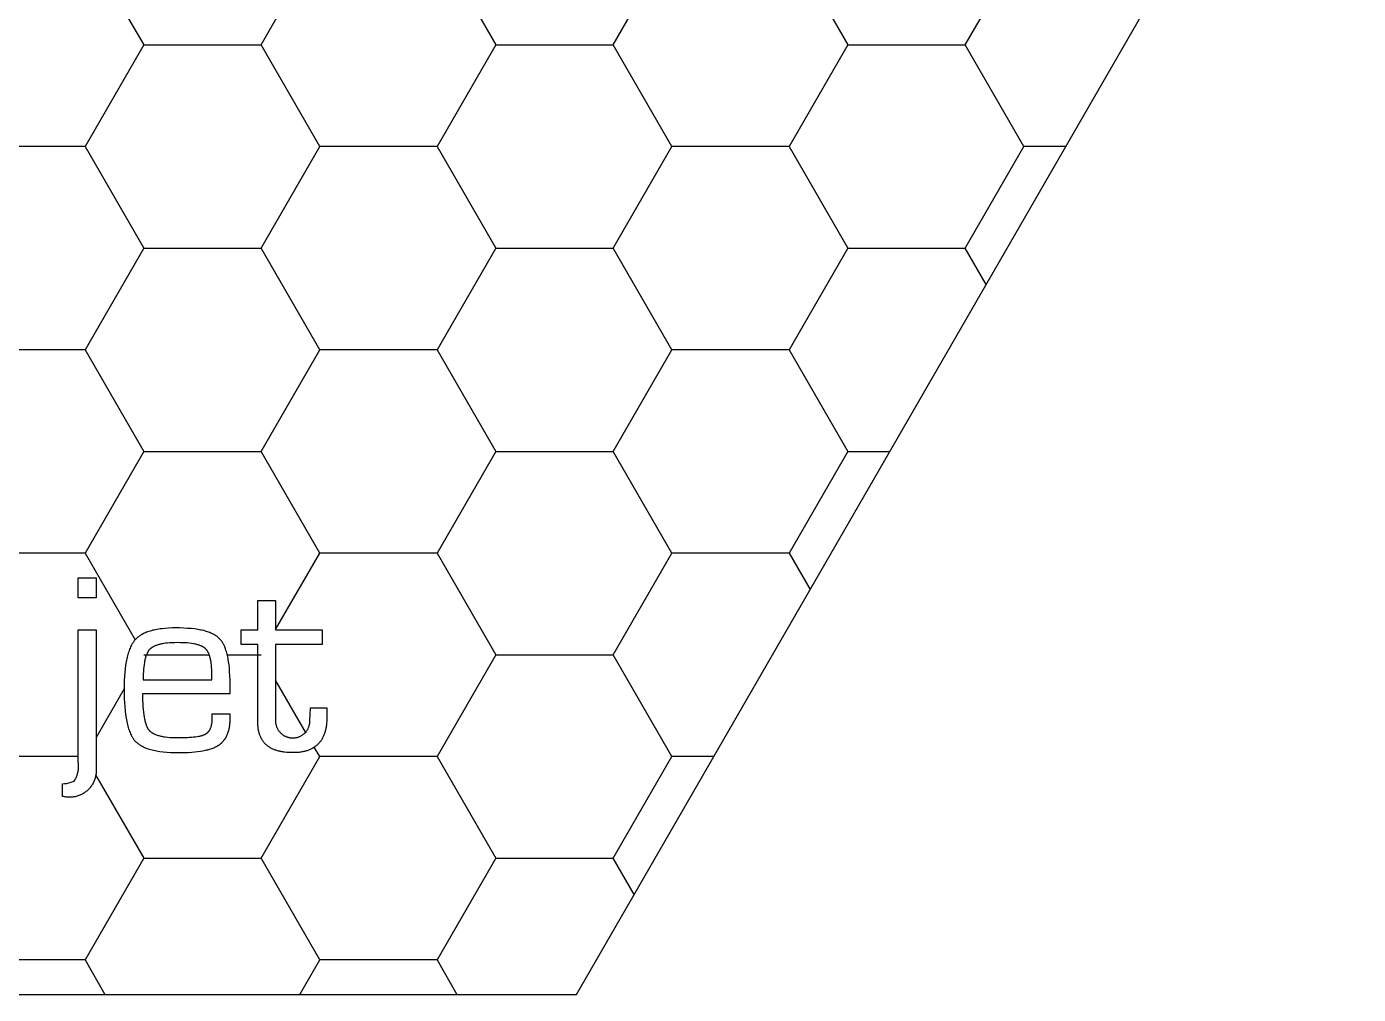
# Model space of a CAD drawing. Header units: millimetres. Extents: x 0 to 80, y 0 to 69.3.
# Drawn here: x 45.93 to 80, y 0 to 24.75 of the extents above; entities that cross this region are included whole.
import ezdxf

# ---------------------------------------------------------------- set-up
doc = ezdxf.new("R2010")
doc.units = ezdxf.units.MM
doc.header["$MEASUREMENT"] = 0
for name, color, linetype in [('CUT_PERIMETER', 1, 'CONTINUOUS'), ('HEX_BACKGROUND', 3, 'CONTINUOUS'), ('TEXT', 5, 'CONTINUOUS')]:
    doc.layers.add(name, color=color, linetype=linetype)

msp = doc.modelspace()

# ---------------------------------------------------------------- linework, layer by layer
at = {"layer": 'CUT_PERIMETER'}
for p, q in [((60, 0), (80, 34.641)), ((20, 0), (60, 0))]:
    msp.add_line(p, q, dxfattribs=at)
at = {"layer": 'HEX_BACKGROUND'}
for p, q in [((56.433, 26.88), (57.934, 24.28)), ((60.936, 24.28), (62.437, 26.88)), ((65.439, 26.88), (66.94, 24.28)), ((69.943, 24.28), (71.444, 26.88)), ((48.363, 25.257), (48.927, 24.28)), ((51.929, 24.28), (52.472, 25.219)), ((48.927, 24.28), (47.426, 21.68)), ((48.927, 24.28), (51.929, 24.28)), ((53.431, 21.68), (51.93, 24.28)), ((57.934, 24.28), (56.433, 21.68)), ((57.934, 24.28), (60.936, 24.28)), ((62.437, 21.68), (60.936, 24.28)), ((66.94, 24.28), (65.439, 21.68)), ((66.94, 24.28), (69.943, 24.28)), ((71.444, 21.68), (69.943, 24.28)), ((47.426, 21.68), (44.424, 21.68)), ((47.426, 21.68), (48.927, 19.08)), ((51.929, 19.08), (53.43, 21.68)), ((56.433, 21.68), (53.431, 21.68)), ((56.433, 21.68), (57.934, 19.08)), ((60.936, 19.08), (62.437, 21.68)), ((65.439, 21.68), (62.437, 21.68)), ((65.439, 21.68), (66.94, 19.08)), ((69.943, 19.08), (71.444, 21.68)), ((72.517, 21.68), (71.444, 21.68)), ((48.927, 19.08), (47.426, 16.48)), ((48.927, 19.08), (51.929, 19.08)), ((53.431, 16.48), (51.93, 19.08)), ((57.934, 19.08), (56.433, 16.48)), ((57.934, 19.08), (60.936, 19.08)), ((62.437, 16.48), (60.936, 19.08)), ((66.94, 19.08), (65.439, 16.48)), ((66.94, 19.08), (69.943, 19.08)), ((70.479, 18.151), (69.943, 19.08)), ((47.426, 16.48), (44.424, 16.48)), ((47.426, 16.48), (48.927, 13.88)), ((51.929, 13.88), (53.43, 16.48)), ((56.433, 16.48), (53.431, 16.48)), ((56.433, 16.48), (57.934, 13.88)), ((60.936, 13.88), (62.437, 16.48)), ((65.439, 16.48), (62.437, 16.48)), ((65.439, 16.48), (66.94, 13.88)), ((48.927, 13.88), (47.426, 11.28)), ((48.927, 13.88), (51.929, 13.88)), ((53.431, 11.28), (51.93, 13.88)), ((57.934, 13.88), (56.433, 11.28)), ((57.934, 13.88), (60.936, 13.88)), ((62.437, 11.28), (60.936, 13.88)), ((66.94, 13.88), (65.439, 11.28)), ((66.94, 13.88), (68.013, 13.88)), ((47.426, 11.28), (44.424, 11.28)), ((47.426, 11.28), (48.705, 9.064)), ((52.302, 9.326), (53.43, 11.28)), ((56.433, 11.28), (53.431, 11.28)), ((56.433, 11.28), (57.934, 8.68)), ((60.936, 8.68), (62.437, 11.28)), ((65.439, 11.28), (62.437, 11.28)), ((65.439, 11.28), (65.976, 10.35)), ((48.927, 8.68), (50.605, 8.68)), ((51.066, 8.68), (51.929, 8.68)), ((57.934, 8.68), (56.433, 6.08)), ((57.934, 8.68), (60.936, 8.68)), ((62.437, 6.08), (60.936, 8.68)), ((53.084, 6.681), (52.302, 8.034)), ((48.427, 7.813), (47.707, 6.567)), ((53.431, 6.08), (53.292, 6.32)), ((47.254, 6.08), (44.424, 6.08)), ((51.929, 3.48), (53.43, 6.08)), ((56.433, 6.08), (53.431, 6.08)), ((56.433, 6.08), (57.934, 3.48)), ((60.936, 3.48), (62.437, 6.08)), ((63.51, 6.08), (62.437, 6.08)), ((47.695, 5.613), (48.927, 3.48)), ((48.927, 3.48), (47.426, 0.88)), ((48.927, 3.48), (51.929, 3.48)), ((53.431, 0.88), (51.93, 3.48)), ((57.934, 3.48), (56.433, 0.88)), ((57.934, 3.48), (60.936, 3.48)), ((61.472, 2.55), (60.936, 3.48)), ((47.426, 0.88), (44.424, 0.88)), ((47.426, 0.88), (47.934, 0)), ((52.922, 0), (53.43, 0.88)), ((56.433, 0.88), (53.431, 0.88)), ((56.433, 0.88), (56.94, 0))]:
    msp.add_line(p, q, dxfattribs=at)
at = {"layer": 'TEXT'}
for p, q in [((47.254, 10.141), (47.254, 10.65)), ((47.254, 10.65), (47.707, 10.65)), ((47.707, 10.65), (47.707, 10.141)), ((47.707, 10.141), (47.254, 10.141)), ((51.849, 9.325), (51.849, 10.07)), ((51.849, 10.07), (52.302, 10.07)), ((52.302, 10.07), (52.302, 9.325)), ((47.254, 5.941), (47.254, 9.325)), ((47.254, 9.325), (47.707, 9.325)), ((47.707, 9.325), (47.707, 5.941)), ((48.875, 9.199), (48.862, 9.191)), ((48.888, 9.206), (48.875, 9.199)), ((48.914, 9.22), (48.888, 9.206)), ((48.941, 9.233), (48.914, 9.22)), ((48.97, 9.246), (48.941, 9.233)), ((48.999, 9.258), (48.97, 9.246)), ((49.03, 9.269), (48.999, 9.258)), ((49.061, 9.28), (49.03, 9.269)), ((49.093, 9.291), (49.061, 9.28)), ((49.127, 9.3), (49.093, 9.291)), ((49.161, 9.309), (49.127, 9.3)), ((49.197, 9.317), (49.161, 9.309)), ((49.233, 9.325), (49.197, 9.317)), ((49.271, 9.332), (49.233, 9.325)), ((49.309, 9.339), (49.271, 9.332)), ((49.348, 9.345), (49.309, 9.339)), ((49.389, 9.35), (49.348, 9.345)), ((49.473, 9.359), (49.389, 9.35)), ((49.561, 9.365), (49.473, 9.359)), ((49.653, 9.369), (49.561, 9.365)), ((49.749, 9.37), (49.653, 9.369)), ((49.853, 9.369), (49.749, 9.37)), ((49.954, 9.366), (49.853, 9.369)), ((50.049, 9.36), (49.954, 9.366)), ((50.14, 9.353), (50.049, 9.36)), ((50.226, 9.343), (50.14, 9.353)), ((50.308, 9.331), (50.226, 9.343)), ((50.347, 9.324), (50.308, 9.331)), ((50.385, 9.317), (50.347, 9.324)), ((50.421, 9.309), (50.385, 9.317)), ((50.457, 9.301), (50.421, 9.309)), ((50.491, 9.292), (50.457, 9.301)), ((50.525, 9.283), (50.491, 9.292)), ((50.557, 9.273), (50.525, 9.283)), ((50.588, 9.262), (50.557, 9.273)), ((50.618, 9.251), (50.588, 9.262)), ((50.646, 9.24), (50.618, 9.251)), ((50.674, 9.228), (50.646, 9.24)), ((50.7, 9.215), (50.674, 9.228)), ((50.713, 9.208), (50.7, 9.215)), ((50.726, 9.202), (50.713, 9.208)), ((50.738, 9.195), (50.726, 9.202)), ((51.421, 8.949), (51.421, 9.325)), ((51.421, 9.325), (51.849, 9.325)), ((52.302, 9.325), (53.495, 9.325)), ((53.495, 9.325), (53.495, 8.949)), ((48.591, 8.884), (48.578, 8.855)), ((48.604, 8.912), (48.591, 8.884)), ((48.618, 8.938), (48.604, 8.912)), ((48.625, 8.951), (48.618, 8.938)), ((48.633, 8.963), (48.625, 8.951)), ((48.64, 8.976), (48.633, 8.963)), ((48.648, 8.987), (48.64, 8.976)), ((48.655, 8.999), (48.648, 8.987)), ((48.663, 9.01), (48.655, 8.999)), ((48.671, 9.021), (48.663, 9.01)), ((48.679, 9.032), (48.671, 9.021)), ((48.687, 9.042), (48.679, 9.032)), ((48.696, 9.052), (48.687, 9.042)), ((48.704, 9.062), (48.696, 9.052)), ((48.713, 9.072), (48.704, 9.062)), ((48.722, 9.081), (48.713, 9.072)), ((48.731, 9.091), (48.722, 9.081)), ((48.741, 9.1), (48.731, 9.091)), ((48.751, 9.109), (48.741, 9.1)), ((48.761, 9.118), (48.751, 9.109)), ((48.771, 9.127), (48.761, 9.118)), ((48.781, 9.135), (48.771, 9.127)), ((48.792, 9.144), (48.781, 9.135)), ((48.803, 9.152), (48.792, 9.144)), ((48.815, 9.16), (48.803, 9.152)), ((48.826, 9.168), (48.815, 9.16)), ((48.838, 9.176), (48.826, 9.168)), ((48.85, 9.184), (48.838, 9.176)), ((48.862, 9.191), (48.85, 9.184)), ((49.123, 8.859), (49.117, 8.854)), ((49.13, 8.864), (49.123, 8.859)), ((49.137, 8.868), (49.13, 8.864)), ((49.144, 8.873), (49.137, 8.868)), ((49.151, 8.877), (49.144, 8.873)), ((49.159, 8.882), (49.151, 8.877)), ((49.167, 8.886), (49.159, 8.882)), ((49.174, 8.89), (49.167, 8.886)), ((49.182, 8.895), (49.174, 8.89)), ((49.199, 8.903), (49.182, 8.895)), ((49.217, 8.911), (49.199, 8.903)), ((49.235, 8.918), (49.217, 8.911)), ((49.254, 8.925), (49.235, 8.918)), ((49.273, 8.932), (49.254, 8.925)), ((49.294, 8.938), (49.273, 8.932)), ((49.315, 8.944), (49.294, 8.938)), ((49.337, 8.95), (49.315, 8.944)), ((49.36, 8.955), (49.337, 8.95)), ((49.383, 8.96), (49.36, 8.955)), ((49.407, 8.965), (49.383, 8.96)), ((49.432, 8.969), (49.407, 8.965)), ((49.484, 8.977), (49.432, 8.969)), ((49.54, 8.983), (49.484, 8.977)), ((49.598, 8.988), (49.54, 8.983)), ((49.659, 8.991), (49.598, 8.988)), ((49.724, 8.993), (49.659, 8.991)), ((49.791, 8.994), (49.724, 8.993)), ((49.858, 8.993), (49.791, 8.994)), ((49.922, 8.992), (49.858, 8.993)), ((49.983, 8.989), (49.922, 8.992)), ((50.041, 8.985), (49.983, 8.989)), ((50.096, 8.979), (50.041, 8.985)), ((50.148, 8.973), (50.096, 8.979)), ((50.197, 8.965), (50.148, 8.973)), ((50.22, 8.961), (50.197, 8.965)), ((50.243, 8.956), (50.22, 8.961)), ((50.265, 8.951), (50.243, 8.956)), ((50.286, 8.946), (50.265, 8.951)), ((50.307, 8.941), (50.286, 8.946)), ((50.326, 8.935), (50.307, 8.941)), ((50.345, 8.929), (50.326, 8.935)), ((50.363, 8.923), (50.345, 8.929)), ((50.381, 8.916), (50.363, 8.923)), ((50.397, 8.909), (50.381, 8.916)), ((50.413, 8.902), (50.397, 8.909)), ((50.421, 8.898), (50.413, 8.902)), ((50.428, 8.895), (50.421, 8.898)), ((50.436, 8.891), (50.428, 8.895)), ((50.443, 8.887), (50.436, 8.891)), ((50.45, 8.883), (50.443, 8.887)), ((50.457, 8.879), (50.45, 8.883)), ((50.463, 8.874), (50.457, 8.879)), ((50.47, 8.87), (50.463, 8.874)), ((50.476, 8.866), (50.47, 8.87)), ((50.482, 8.862), (50.476, 8.866)), ((50.488, 8.857), (50.482, 8.862)), ((50.75, 9.188), (50.738, 9.195)), ((50.761, 9.181), (50.75, 9.188)), ((50.773, 9.174), (50.761, 9.181)), ((50.784, 9.166), (50.773, 9.174)), ((50.794, 9.159), (50.784, 9.166)), ((50.805, 9.151), (50.794, 9.159)), ((50.815, 9.144), (50.805, 9.151)), ((50.825, 9.136), (50.815, 9.144)), ((50.835, 9.128), (50.825, 9.136)), ((50.844, 9.12), (50.835, 9.128)), ((50.853, 9.111), (50.844, 9.12)), ((50.862, 9.103), (50.853, 9.111)), ((50.87, 9.094), (50.862, 9.103)), ((50.878, 9.086), (50.87, 9.094)), ((50.886, 9.077), (50.878, 9.086)), ((50.894, 9.067), (50.886, 9.077)), ((50.902, 9.058), (50.894, 9.067)), ((50.91, 9.048), (50.902, 9.058)), ((50.918, 9.037), (50.91, 9.048)), ((50.925, 9.027), (50.918, 9.037)), ((50.932, 9.016), (50.925, 9.027)), ((50.94, 9.005), (50.932, 9.016)), ((50.947, 8.994), (50.94, 9.005)), ((50.954, 8.982), (50.947, 8.994)), ((50.96, 8.97), (50.954, 8.982)), ((50.967, 8.957), (50.96, 8.97)), ((50.974, 8.945), (50.967, 8.957)), ((50.986, 8.919), (50.974, 8.945)), ((50.999, 8.891), (50.986, 8.919)), ((51.01, 8.863), (50.999, 8.891)), ((51.021, 8.833), (51.01, 8.863)), ((51.849, 8.949), (51.421, 8.949)), ((51.849, 7.053), (51.849, 8.949)), ((53.495, 8.949), (52.302, 8.949)), ((52.302, 8.949), (52.302, 7.053)), ((48.486, 8.543), (48.478, 8.502)), ((48.494, 8.582), (48.486, 8.543)), ((48.503, 8.621), (48.494, 8.582)), ((48.512, 8.658), (48.503, 8.621)), ((48.522, 8.694), (48.512, 8.658)), ((48.532, 8.728), (48.522, 8.694)), ((48.543, 8.762), (48.532, 8.728)), ((48.554, 8.794), (48.543, 8.762)), ((48.566, 8.825), (48.554, 8.794)), ((48.578, 8.855), (48.566, 8.825)), ((48.954, 8.536), (48.949, 8.511)), ((48.959, 8.56), (48.954, 8.536)), ((48.965, 8.583), (48.959, 8.56)), ((48.97, 8.605), (48.965, 8.583)), ((48.977, 8.626), (48.97, 8.605)), ((48.983, 8.646), (48.977, 8.626)), ((48.99, 8.666), (48.983, 8.646)), ((48.997, 8.685), (48.99, 8.666)), ((49.005, 8.703), (48.997, 8.685)), ((49.013, 8.72), (49.005, 8.703)), ((49.017, 8.728), (49.013, 8.72)), ((49.021, 8.736), (49.017, 8.728)), ((49.025, 8.744), (49.021, 8.736)), ((49.029, 8.752), (49.025, 8.744)), ((49.034, 8.759), (49.029, 8.752)), ((49.038, 8.767), (49.034, 8.759)), ((49.043, 8.774), (49.038, 8.767)), ((49.047, 8.781), (49.043, 8.774)), ((49.052, 8.787), (49.047, 8.781)), ((49.057, 8.794), (49.052, 8.787)), ((49.061, 8.8), (49.057, 8.794)), ((49.066, 8.806), (49.061, 8.8)), ((49.071, 8.812), (49.066, 8.806)), ((49.076, 8.817), (49.071, 8.812)), ((49.082, 8.823), (49.076, 8.817)), ((49.087, 8.828), (49.082, 8.823)), ((49.093, 8.834), (49.087, 8.828)), ((49.098, 8.839), (49.093, 8.834)), ((49.104, 8.844), (49.098, 8.839)), ((49.111, 8.849), (49.104, 8.844)), ((49.117, 8.854), (49.111, 8.849)), ((50.493, 8.853), (50.488, 8.857)), ((50.499, 8.848), (50.493, 8.853)), ((50.504, 8.843), (50.499, 8.848)), ((50.509, 8.839), (50.504, 8.843)), ((50.514, 8.834), (50.509, 8.839)), ((50.519, 8.828), (50.514, 8.834)), ((50.524, 8.823), (50.519, 8.828)), ((50.529, 8.818), (50.524, 8.823)), ((50.533, 8.812), (50.529, 8.818)), ((50.538, 8.806), (50.533, 8.812)), ((50.543, 8.8), (50.538, 8.806)), ((50.547, 8.794), (50.543, 8.8)), ((50.552, 8.788), (50.547, 8.794)), ((50.556, 8.781), (50.552, 8.788)), ((50.56, 8.774), (50.556, 8.781)), ((50.564, 8.768), (50.56, 8.774)), ((50.568, 8.761), (50.564, 8.768)), ((50.572, 8.753), (50.568, 8.761)), ((50.576, 8.746), (50.572, 8.753)), ((50.58, 8.738), (50.576, 8.746)), ((50.584, 8.731), (50.58, 8.738)), ((50.591, 8.715), (50.584, 8.731)), ((50.598, 8.698), (50.591, 8.715)), ((50.605, 8.681), (50.598, 8.698)), ((50.611, 8.663), (50.605, 8.681)), ((50.617, 8.644), (50.611, 8.663)), ((50.623, 8.625), (50.617, 8.644)), ((50.628, 8.605), (50.623, 8.625)), ((50.633, 8.584), (50.628, 8.605)), ((50.638, 8.563), (50.633, 8.584)), ((50.642, 8.54), (50.638, 8.563)), ((50.646, 8.518), (50.642, 8.54)), ((50.65, 8.494), (50.646, 8.518)), ((51.032, 8.802), (51.021, 8.833)), ((51.042, 8.77), (51.032, 8.802)), ((51.052, 8.737), (51.042, 8.77)), ((51.061, 8.702), (51.052, 8.737)), ((51.069, 8.667), (51.061, 8.702)), ((51.077, 8.63), (51.069, 8.667)), ((51.085, 8.592), (51.077, 8.63)), ((51.092, 8.553), (51.085, 8.592)), ((51.098, 8.512), (51.092, 8.553)), ((48.444, 8.233), (48.436, 8.134)), ((48.453, 8.328), (48.444, 8.233)), ((48.465, 8.417), (48.453, 8.328)), ((48.478, 8.502), (48.465, 8.417)), ((48.915, 8.187), (48.913, 8.117)), ((48.919, 8.253), (48.915, 8.187)), ((48.923, 8.316), (48.919, 8.253)), ((48.929, 8.376), (48.923, 8.316)), ((48.936, 8.433), (48.929, 8.376)), ((48.944, 8.486), (48.936, 8.433)), ((48.949, 8.511), (48.944, 8.486)), ((50.653, 8.47), (50.65, 8.494)), ((50.659, 8.42), (50.653, 8.47)), ((50.663, 8.366), (50.659, 8.42)), ((50.667, 8.31), (50.663, 8.366)), ((50.669, 8.252), (50.667, 8.31)), ((50.669, 8.19), (50.669, 8.252)), ((50.672, 8.045), (50.669, 8.19)), ((51.11, 8.428), (51.098, 8.512)), ((51.119, 8.339), (51.11, 8.428)), ((51.126, 8.245), (51.119, 8.339)), ((51.132, 8.146), (51.126, 8.245)), ((48.428, 7.921), (48.427, 7.808)), ((48.431, 8.03), (48.428, 7.921)), ((48.436, 8.134), (48.431, 8.03)), ((48.913, 8.117), (48.913, 8.045)), ((48.913, 8.045), (50.672, 8.045)), ((51.135, 8.043), (51.132, 8.146)), ((51.136, 7.934), (51.135, 8.043)), ((51.136, 7.691), (51.136, 7.934)), ((48.427, 7.808), (48.428, 7.685)), ((48.428, 7.685), (48.431, 7.568)), ((48.431, 7.568), (48.436, 7.457)), ((48.909, 7.516), (48.906, 7.691)), ((48.906, 7.691), (51.136, 7.691)), ((48.912, 7.435), (48.909, 7.516)), ((48.436, 7.457), (48.443, 7.35)), ((48.443, 7.35), (48.453, 7.249)), ((48.453, 7.249), (48.464, 7.154)), ((48.916, 7.358), (48.912, 7.435)), ((48.922, 7.285), (48.916, 7.358)), ((48.928, 7.217), (48.922, 7.285)), ((48.936, 7.152), (48.928, 7.217)), ((50.672, 7.163), (50.672, 7.066)), ((51.136, 7.163), (50.672, 7.163)), ((51.139, 7.05), (51.136, 7.163)), ((53.184, 7.153), (53.19, 7.325)), ((53.19, 7.325), (53.612, 7.325)), ((53.612, 7.325), (53.615, 7.095)), ((48.464, 7.154), (48.478, 7.064)), ((48.478, 7.064), (48.485, 7.02)), ((48.485, 7.02), (48.494, 6.979)), ((48.494, 6.979), (48.502, 6.938)), ((48.502, 6.938), (48.511, 6.899)), ((48.511, 6.899), (48.521, 6.862)), ((48.521, 6.862), (48.531, 6.825)), ((48.531, 6.825), (48.542, 6.79)), ((48.946, 7.092), (48.936, 7.152)), ((48.956, 7.036), (48.946, 7.092)), ((48.962, 7.009), (48.956, 7.036)), ((48.968, 6.983), (48.962, 7.009)), ((48.974, 6.959), (48.968, 6.983)), ((48.981, 6.935), (48.974, 6.959)), ((48.987, 6.913), (48.981, 6.935)), ((48.995, 6.892), (48.987, 6.913)), ((49.002, 6.871), (48.995, 6.892)), ((49.01, 6.852), (49.002, 6.871)), ((49.014, 6.843), (49.01, 6.852)), ((49.018, 6.834), (49.014, 6.843)), ((49.022, 6.825), (49.018, 6.834)), ((49.027, 6.817), (49.022, 6.825)), ((49.031, 6.808), (49.027, 6.817)), ((50.636, 6.817), (50.631, 6.804)), ((50.641, 6.83), (50.636, 6.817)), ((50.645, 6.844), (50.641, 6.83)), ((50.649, 6.859), (50.645, 6.844)), ((50.653, 6.874), (50.649, 6.859)), ((50.656, 6.889), (50.653, 6.874)), ((50.659, 6.905), (50.656, 6.889)), ((50.662, 6.921), (50.659, 6.905)), ((50.665, 6.938), (50.662, 6.921)), ((50.667, 6.955), (50.665, 6.938)), ((50.668, 6.972), (50.667, 6.955)), ((50.67, 6.99), (50.668, 6.972)), ((50.671, 7.008), (50.67, 6.99)), ((50.672, 7.027), (50.671, 7.008)), ((50.672, 7.066), (50.672, 7.027)), ((51.116, 6.801), (51.121, 6.826)), ((51.121, 6.826), (51.125, 6.852)), ((51.125, 6.852), (51.129, 6.879)), ((51.129, 6.879), (51.132, 6.906)), ((51.132, 6.906), (51.134, 6.933)), ((51.134, 6.933), (51.136, 6.962)), ((51.136, 6.962), (51.138, 6.99)), ((51.138, 6.99), (51.139, 7.02)), ((51.139, 7.02), (51.139, 7.05)), ((51.849, 6.943), (51.849, 7.053)), ((51.849, 6.919), (51.849, 6.943)), ((51.85, 6.896), (51.849, 6.919)), ((51.851, 6.873), (51.85, 6.896)), ((51.852, 6.85), (51.851, 6.873)), ((51.854, 6.828), (51.852, 6.85)), ((51.857, 6.807), (51.854, 6.828)), ((52.3, 7.022), (52.299, 7.007)), ((52.299, 7.007), (52.299, 6.992)), ((52.299, 6.992), (52.3, 6.976)), ((52.301, 7.038), (52.3, 7.022)), ((52.3, 6.976), (52.301, 6.961)), ((52.302, 7.053), (52.301, 7.038)), ((52.301, 6.961), (52.302, 6.946)), ((52.302, 6.946), (52.304, 6.93)), ((52.304, 6.93), (52.307, 6.915)), ((52.307, 6.915), (52.31, 6.9)), ((52.31, 6.9), (52.314, 6.885)), ((52.314, 6.885), (52.318, 6.871)), ((52.318, 6.871), (52.322, 6.856)), ((52.322, 6.856), (52.328, 6.842)), ((52.328, 6.842), (52.333, 6.827)), ((52.333, 6.827), (52.34, 6.813)), ((53.138, 6.808), (53.144, 6.822)), ((53.144, 6.822), (53.15, 6.836)), ((53.15, 6.836), (53.155, 6.85)), ((53.155, 6.85), (53.16, 6.865)), ((53.16, 6.865), (53.164, 6.88)), ((53.164, 6.88), (53.168, 6.895)), ((53.168, 6.895), (53.172, 6.91)), ((53.172, 6.91), (53.174, 6.925)), ((53.174, 6.925), (53.177, 6.94)), ((53.177, 6.94), (53.179, 6.955)), ((53.179, 6.955), (53.18, 6.97)), ((53.18, 6.986), (53.181, 7.001)), ((53.18, 6.97), (53.18, 6.986)), ((53.181, 7.001), (53.184, 7.153)), ((53.594, 6.832), (53.589, 6.808)), ((53.598, 6.856), (53.594, 6.832)), ((53.601, 6.881), (53.598, 6.856)), ((53.604, 6.906), (53.601, 6.881)), ((53.607, 6.932), (53.604, 6.906)), ((53.611, 6.984), (53.607, 6.932)), ((53.614, 7.039), (53.611, 6.984)), ((53.615, 7.095), (53.614, 7.039)), ((48.542, 6.79), (48.553, 6.757)), ((48.553, 6.757), (48.565, 6.724)), ((48.565, 6.724), (48.577, 6.693)), ((48.577, 6.693), (48.59, 6.664)), ((48.59, 6.664), (48.603, 6.635)), ((48.603, 6.635), (48.61, 6.622)), ((48.61, 6.622), (48.617, 6.608)), ((48.617, 6.608), (48.624, 6.595)), ((48.624, 6.595), (48.631, 6.583)), ((48.631, 6.583), (48.639, 6.571)), ((48.639, 6.571), (48.646, 6.559)), ((48.646, 6.559), (48.654, 6.547)), ((48.654, 6.547), (48.662, 6.536)), ((48.662, 6.536), (48.67, 6.525)), ((48.67, 6.525), (48.678, 6.514)), ((48.678, 6.514), (48.686, 6.504)), ((48.686, 6.504), (48.694, 6.494)), ((48.694, 6.494), (48.703, 6.484)), ((48.703, 6.484), (48.711, 6.475)), ((48.711, 6.475), (48.72, 6.465)), ((49.035, 6.8), (49.031, 6.808)), ((49.04, 6.793), (49.035, 6.8)), ((49.044, 6.785), (49.04, 6.793)), ((49.049, 6.778), (49.044, 6.785)), ((49.054, 6.771), (49.049, 6.778)), ((49.059, 6.764), (49.054, 6.771)), ((49.063, 6.758), (49.059, 6.764)), ((49.068, 6.752), (49.063, 6.758)), ((49.074, 6.746), (49.068, 6.752)), ((49.079, 6.74), (49.074, 6.746)), ((49.085, 6.734), (49.079, 6.74)), ((49.091, 6.728), (49.085, 6.734)), ((49.097, 6.722), (49.091, 6.728)), ((49.103, 6.716), (49.097, 6.722)), ((49.109, 6.711), (49.103, 6.716)), ((49.116, 6.705), (49.109, 6.711)), ((49.123, 6.7), (49.116, 6.705)), ((49.13, 6.695), (49.123, 6.7)), ((49.137, 6.69), (49.13, 6.695)), ((49.145, 6.685), (49.137, 6.69)), ((49.152, 6.68), (49.145, 6.685)), ((49.16, 6.675), (49.152, 6.68)), ((49.168, 6.67), (49.16, 6.675)), ((49.177, 6.665), (49.168, 6.67)), ((49.185, 6.661), (49.177, 6.665)), ((49.194, 6.656), (49.185, 6.661)), ((49.203, 6.652), (49.194, 6.656)), ((49.221, 6.644), (49.203, 6.652)), ((49.24, 6.636), (49.221, 6.644)), ((49.26, 6.628), (49.24, 6.636)), ((49.281, 6.621), (49.26, 6.628)), ((49.303, 6.614), (49.281, 6.621)), ((49.326, 6.607), (49.303, 6.614)), ((49.349, 6.601), (49.326, 6.607)), ((49.373, 6.596), (49.349, 6.601)), ((49.398, 6.59), (49.373, 6.596)), ((49.424, 6.585), (49.398, 6.59)), ((49.45, 6.581), (49.424, 6.585)), ((49.478, 6.577), (49.45, 6.581)), ((49.535, 6.57), (49.478, 6.577)), ((49.596, 6.564), (49.535, 6.57)), ((49.66, 6.56), (49.596, 6.564)), ((49.727, 6.558), (49.66, 6.56)), ((49.797, 6.557), (49.727, 6.558)), ((49.928, 6.559), (49.797, 6.557)), ((50.047, 6.563), (49.928, 6.559)), ((50.102, 6.566), (50.047, 6.563)), ((50.154, 6.571), (50.102, 6.566)), ((50.203, 6.575), (50.154, 6.571)), ((50.249, 6.581), (50.203, 6.575)), ((50.292, 6.587), (50.249, 6.581)), ((50.332, 6.594), (50.292, 6.587)), ((50.351, 6.598), (50.332, 6.594)), ((50.369, 6.602), (50.351, 6.598)), ((50.386, 6.606), (50.369, 6.602)), ((50.403, 6.611), (50.386, 6.606)), ((50.419, 6.615), (50.403, 6.611)), ((50.434, 6.62), (50.419, 6.615)), ((50.448, 6.625), (50.434, 6.62)), ((50.462, 6.63), (50.448, 6.625)), ((50.475, 6.636), (50.462, 6.63)), ((50.481, 6.638), (50.475, 6.636)), ((50.487, 6.641), (50.481, 6.638)), ((50.493, 6.644), (50.487, 6.641)), ((50.498, 6.647), (50.493, 6.644)), ((50.504, 6.65), (50.498, 6.647)), ((50.509, 6.653), (50.504, 6.65)), ((50.514, 6.656), (50.509, 6.653)), ((50.519, 6.659), (50.514, 6.656)), ((50.524, 6.662), (50.519, 6.659)), ((50.529, 6.665), (50.524, 6.662)), ((50.533, 6.669), (50.529, 6.665)), ((50.538, 6.673), (50.533, 6.669)), ((50.543, 6.676), (50.538, 6.673)), ((50.547, 6.68), (50.543, 6.676)), ((50.552, 6.684), (50.547, 6.68)), ((50.556, 6.688), (50.552, 6.684)), ((50.56, 6.692), (50.556, 6.688)), ((50.564, 6.696), (50.56, 6.692)), ((50.568, 6.701), (50.564, 6.696)), ((50.573, 6.705), (50.568, 6.701)), ((50.576, 6.71), (50.573, 6.705)), ((50.58, 6.714), (50.576, 6.71)), ((50.584, 6.719), (50.58, 6.714)), ((50.588, 6.724), (50.584, 6.719)), ((50.592, 6.729), (50.588, 6.724)), ((50.595, 6.734), (50.592, 6.729)), ((50.599, 6.739), (50.595, 6.734)), ((50.602, 6.745), (50.599, 6.739)), ((50.605, 6.75), (50.602, 6.745)), ((50.608, 6.756), (50.605, 6.75)), ((50.612, 6.761), (50.608, 6.756)), ((50.615, 6.767), (50.612, 6.761)), ((50.618, 6.773), (50.615, 6.767)), ((50.621, 6.779), (50.618, 6.773)), ((50.623, 6.785), (50.621, 6.779)), ((50.626, 6.791), (50.623, 6.785)), ((50.631, 6.804), (50.626, 6.791)), ((50.96, 6.472), (50.967, 6.48)), ((50.967, 6.48), (50.974, 6.489)), ((50.974, 6.489), (50.981, 6.497)), ((50.981, 6.497), (50.988, 6.505)), ((50.988, 6.505), (50.994, 6.514)), ((50.994, 6.514), (51, 6.523)), ((51, 6.523), (51.007, 6.532)), ((51.007, 6.532), (51.013, 6.541)), ((51.013, 6.541), (51.019, 6.55)), ((51.019, 6.55), (51.024, 6.559)), ((51.024, 6.559), (51.03, 6.569)), ((51.03, 6.569), (51.036, 6.579)), ((51.036, 6.579), (51.046, 6.598)), ((51.046, 6.598), (51.056, 6.618)), ((51.056, 6.618), (51.066, 6.639)), ((51.066, 6.639), (51.075, 6.661)), ((51.075, 6.661), (51.083, 6.683)), ((51.083, 6.683), (51.091, 6.705)), ((51.091, 6.705), (51.098, 6.728)), ((51.098, 6.728), (51.104, 6.752)), ((51.104, 6.752), (51.11, 6.776)), ((51.11, 6.776), (51.116, 6.801)), ((51.859, 6.785), (51.857, 6.807)), ((51.863, 6.764), (51.859, 6.785)), ((51.866, 6.744), (51.863, 6.764)), ((51.871, 6.723), (51.866, 6.744)), ((51.875, 6.703), (51.871, 6.723)), ((51.88, 6.684), (51.875, 6.703)), ((51.886, 6.665), (51.88, 6.684)), ((51.892, 6.646), (51.886, 6.665)), ((51.898, 6.628), (51.892, 6.646)), ((51.905, 6.61), (51.898, 6.628)), ((51.912, 6.592), (51.905, 6.61)), ((51.92, 6.575), (51.912, 6.592)), ((51.928, 6.558), (51.92, 6.575)), ((51.936, 6.541), (51.928, 6.558)), ((51.945, 6.525), (51.936, 6.541)), ((51.955, 6.509), (51.945, 6.525)), ((51.965, 6.494), (51.955, 6.509)), ((51.975, 6.479), (51.965, 6.494)), ((51.986, 6.464), (51.975, 6.479)), ((52.34, 6.813), (52.346, 6.799)), ((52.346, 6.799), (52.353, 6.786)), ((52.353, 6.786), (52.361, 6.773)), ((52.361, 6.773), (52.369, 6.759)), ((52.369, 6.759), (52.378, 6.747)), ((52.378, 6.747), (52.387, 6.734)), ((52.387, 6.734), (52.396, 6.722)), ((52.396, 6.722), (52.406, 6.71)), ((52.406, 6.71), (52.416, 6.699)), ((52.416, 6.699), (52.427, 6.688)), ((52.427, 6.688), (52.438, 6.677)), ((52.438, 6.677), (52.449, 6.667)), ((52.449, 6.667), (52.461, 6.657)), ((52.461, 6.657), (52.473, 6.647)), ((52.473, 6.647), (52.485, 6.638)), ((52.485, 6.638), (52.498, 6.629)), ((52.498, 6.629), (52.511, 6.621)), ((52.511, 6.621), (52.524, 6.614)), ((52.524, 6.614), (52.537, 6.606)), ((52.537, 6.606), (52.551, 6.599)), ((52.551, 6.599), (52.565, 6.593)), ((52.565, 6.593), (52.579, 6.587)), ((52.579, 6.587), (52.594, 6.582)), ((52.594, 6.582), (52.608, 6.577)), ((52.608, 6.577), (52.623, 6.573)), ((52.623, 6.573), (52.638, 6.569)), ((52.638, 6.569), (52.653, 6.566)), ((52.653, 6.566), (52.668, 6.563)), ((52.668, 6.563), (52.683, 6.561)), ((52.683, 6.561), (52.699, 6.559)), ((52.699, 6.559), (52.714, 6.558)), ((52.714, 6.558), (52.729, 6.557)), ((52.729, 6.557), (52.745, 6.557)), ((52.745, 6.557), (52.76, 6.558)), ((52.76, 6.558), (52.775, 6.558)), ((52.775, 6.558), (52.79, 6.56)), ((52.79, 6.56), (52.806, 6.562)), ((52.806, 6.562), (52.821, 6.565)), ((52.821, 6.565), (52.836, 6.568)), ((52.836, 6.568), (52.851, 6.571)), ((52.851, 6.571), (52.866, 6.575)), ((52.866, 6.575), (52.88, 6.58)), ((52.88, 6.58), (52.895, 6.585)), ((52.895, 6.585), (52.909, 6.591)), ((52.909, 6.591), (52.923, 6.597)), ((52.923, 6.597), (52.937, 6.604)), ((52.937, 6.604), (52.95, 6.611)), ((52.95, 6.611), (52.964, 6.618)), ((52.964, 6.618), (52.977, 6.626)), ((52.977, 6.626), (52.99, 6.635)), ((52.99, 6.635), (53.002, 6.644)), ((53.002, 6.644), (53.014, 6.653)), ((53.014, 6.653), (53.026, 6.663)), ((53.026, 6.663), (53.038, 6.673)), ((53.038, 6.673), (53.049, 6.684)), ((53.049, 6.684), (53.06, 6.694)), ((53.06, 6.694), (53.07, 6.706)), ((53.07, 6.706), (53.08, 6.717)), ((53.08, 6.717), (53.09, 6.73)), ((53.09, 6.73), (53.099, 6.742)), ((53.099, 6.742), (53.107, 6.754)), ((53.107, 6.754), (53.116, 6.767)), ((53.116, 6.767), (53.123, 6.781)), ((53.123, 6.781), (53.131, 6.794)), ((53.131, 6.794), (53.138, 6.808)), ((53.46, 6.487), (53.449, 6.47)), ((53.472, 6.503), (53.46, 6.487)), ((53.482, 6.521), (53.472, 6.503)), ((53.493, 6.538), (53.482, 6.521)), ((53.503, 6.556), (53.493, 6.538)), ((53.512, 6.575), (53.503, 6.556)), ((53.521, 6.594), (53.512, 6.575)), ((53.53, 6.613), (53.521, 6.594)), ((53.538, 6.633), (53.53, 6.613)), ((53.546, 6.653), (53.538, 6.633)), ((53.554, 6.674), (53.546, 6.653)), ((53.561, 6.695), (53.554, 6.674)), ((53.567, 6.717), (53.561, 6.695)), ((53.573, 6.739), (53.567, 6.717)), ((53.579, 6.761), (53.573, 6.739)), ((53.584, 6.784), (53.579, 6.761)), ((53.589, 6.808), (53.584, 6.784)), ((48.72, 6.465), (48.73, 6.456)), ((48.73, 6.456), (48.739, 6.447)), ((48.739, 6.447), (48.749, 6.438)), ((48.749, 6.438), (48.76, 6.429)), ((48.76, 6.429), (48.77, 6.421)), ((48.77, 6.421), (48.781, 6.412)), ((48.781, 6.412), (48.792, 6.404)), ((48.792, 6.404), (48.803, 6.396)), ((48.803, 6.396), (48.815, 6.388)), ((48.815, 6.388), (48.827, 6.38)), ((48.827, 6.38), (48.839, 6.372)), ((48.839, 6.372), (48.852, 6.364)), ((48.852, 6.364), (48.864, 6.357)), ((48.864, 6.357), (48.878, 6.35)), ((48.878, 6.35), (48.891, 6.343)), ((48.891, 6.343), (48.919, 6.329)), ((48.919, 6.329), (48.947, 6.316)), ((48.947, 6.316), (48.977, 6.303)), ((48.977, 6.303), (49.008, 6.291)), ((49.008, 6.291), (49.041, 6.28)), ((49.041, 6.28), (49.074, 6.269)), ((49.074, 6.269), (49.108, 6.259)), ((49.108, 6.259), (49.144, 6.25)), ((49.144, 6.25), (49.181, 6.241)), ((49.181, 6.241), (49.219, 6.233)), ((49.219, 6.233), (49.258, 6.225)), ((49.258, 6.225), (49.298, 6.218)), ((49.298, 6.218), (49.34, 6.212)), ((49.34, 6.212), (49.426, 6.201)), ((49.426, 6.201), (49.517, 6.192)), ((49.517, 6.192), (49.612, 6.186)), ((49.612, 6.186), (49.712, 6.182)), ((49.712, 6.182), (49.817, 6.181)), ((49.817, 6.181), (49.907, 6.182)), ((49.907, 6.182), (49.994, 6.184)), ((49.994, 6.184), (50.077, 6.188)), ((50.077, 6.188), (50.157, 6.193)), ((50.157, 6.193), (50.233, 6.2)), ((50.233, 6.2), (50.306, 6.208)), ((50.306, 6.208), (50.376, 6.218)), ((50.376, 6.218), (50.442, 6.229)), ((50.442, 6.229), (50.505, 6.242)), ((50.505, 6.242), (50.534, 6.249)), ((50.534, 6.249), (50.564, 6.256)), ((50.564, 6.256), (50.592, 6.264)), ((50.592, 6.264), (50.619, 6.272)), ((50.619, 6.272), (50.646, 6.281)), ((50.646, 6.281), (50.671, 6.29)), ((50.671, 6.29), (50.696, 6.299)), ((50.696, 6.299), (50.72, 6.308)), ((50.72, 6.308), (50.743, 6.318)), ((50.743, 6.318), (50.766, 6.329)), ((50.766, 6.329), (50.787, 6.34)), ((50.787, 6.34), (50.807, 6.351)), ((50.807, 6.351), (50.827, 6.362)), ((50.827, 6.362), (50.837, 6.368)), ((50.837, 6.368), (50.846, 6.374)), ((50.846, 6.374), (50.855, 6.38)), ((50.855, 6.38), (50.864, 6.386)), ((50.864, 6.386), (50.873, 6.393)), ((50.873, 6.393), (50.881, 6.399)), ((50.881, 6.399), (50.89, 6.406)), ((50.89, 6.406), (50.898, 6.413)), ((50.898, 6.413), (50.906, 6.42)), ((50.906, 6.42), (50.915, 6.427)), ((50.915, 6.427), (50.922, 6.434)), ((50.922, 6.434), (50.93, 6.441)), ((50.93, 6.441), (50.938, 6.449)), ((50.938, 6.449), (50.945, 6.456)), ((50.945, 6.456), (50.953, 6.464)), ((50.953, 6.464), (50.96, 6.472)), ((51.997, 6.45), (51.986, 6.464)), ((52.008, 6.436), (51.997, 6.45)), ((52.021, 6.422), (52.008, 6.436)), ((52.033, 6.409), (52.021, 6.422)), ((52.046, 6.396), (52.033, 6.409)), ((52.059, 6.384), (52.046, 6.396)), ((52.073, 6.372), (52.059, 6.384)), ((52.087, 6.36), (52.073, 6.372)), ((52.102, 6.349), (52.087, 6.36)), ((52.117, 6.338), (52.102, 6.349)), ((52.133, 6.327), (52.117, 6.338)), ((52.149, 6.317), (52.133, 6.327)), ((52.165, 6.307), (52.149, 6.317)), ((52.182, 6.297), (52.165, 6.307)), ((52.199, 6.288), (52.182, 6.297)), ((52.217, 6.28), (52.199, 6.288)), ((52.235, 6.271), (52.217, 6.28)), ((52.254, 6.263), (52.235, 6.271)), ((52.273, 6.256), (52.254, 6.263)), ((52.293, 6.248), (52.273, 6.256)), ((52.312, 6.241), (52.293, 6.248)), ((52.333, 6.235), (52.312, 6.241)), ((52.354, 6.229), (52.333, 6.235)), ((52.375, 6.223), (52.354, 6.229)), ((52.397, 6.218), (52.375, 6.223)), ((52.419, 6.213), (52.397, 6.218)), ((52.441, 6.208), (52.419, 6.213)), ((52.464, 6.204), (52.441, 6.208)), ((52.488, 6.2), (52.464, 6.204)), ((52.512, 6.196), (52.488, 6.2)), ((52.536, 6.193), (52.512, 6.196)), ((52.586, 6.188), (52.536, 6.193)), ((52.638, 6.184), (52.586, 6.188)), ((52.691, 6.182), (52.638, 6.184)), ((52.746, 6.181), (52.691, 6.182)), ((52.8, 6.182), (52.746, 6.181)), ((52.826, 6.183), (52.8, 6.182)), ((52.852, 6.185), (52.826, 6.183)), ((52.877, 6.187), (52.852, 6.185)), ((52.902, 6.189), (52.877, 6.187)), ((52.926, 6.192), (52.902, 6.189)), ((52.95, 6.195), (52.926, 6.192)), ((52.973, 6.199), (52.95, 6.195)), ((52.997, 6.203), (52.973, 6.199)), ((53.019, 6.208), (52.997, 6.203)), ((53.042, 6.213), (53.019, 6.208)), ((53.063, 6.219), (53.042, 6.213)), ((53.085, 6.225), (53.063, 6.219)), ((53.106, 6.231), (53.085, 6.225)), ((53.126, 6.238), (53.106, 6.231)), ((53.146, 6.246), (53.126, 6.238)), ((53.166, 6.253), (53.146, 6.246)), ((53.185, 6.262), (53.166, 6.253)), ((53.204, 6.27), (53.185, 6.262)), ((53.223, 6.28), (53.204, 6.27)), ((53.241, 6.289), (53.223, 6.28)), ((53.258, 6.299), (53.241, 6.289)), ((53.276, 6.31), (53.258, 6.299)), ((53.292, 6.321), (53.276, 6.31)), ((53.309, 6.332), (53.292, 6.321)), ((53.325, 6.344), (53.309, 6.332)), ((53.34, 6.356), (53.325, 6.344)), ((53.355, 6.369), (53.34, 6.356)), ((53.37, 6.382), (53.355, 6.369)), ((53.384, 6.396), (53.37, 6.382)), ((53.398, 6.41), (53.384, 6.396)), ((53.411, 6.424), (53.398, 6.41)), ((53.424, 6.439), (53.411, 6.424)), ((53.437, 6.454), (53.424, 6.439)), ((53.449, 6.47), (53.437, 6.454)), ((47.257, 5.917), (47.254, 5.941)), ((47.259, 5.893), (47.257, 5.917)), ((47.261, 5.869), (47.259, 5.893)), ((47.259, 5.773), (47.26, 5.797)), ((47.26, 5.797), (47.261, 5.821)), ((47.261, 5.845), (47.261, 5.869)), ((47.261, 5.821), (47.261, 5.845)), ((47.707, 5.941), (47.707, 5.809)), ((47.707, 5.809), (47.71, 5.785)), ((46.962, 5.394), (47.15, 5.455)), ((47.15, 5.455), (47.163, 5.476)), ((47.163, 5.476), (47.175, 5.497)), ((47.175, 5.497), (47.186, 5.518)), ((47.186, 5.518), (47.196, 5.54)), ((47.196, 5.54), (47.206, 5.562)), ((47.206, 5.562), (47.215, 5.585)), ((47.215, 5.585), (47.223, 5.607)), ((47.223, 5.607), (47.231, 5.63)), ((47.231, 5.63), (47.237, 5.654)), ((47.237, 5.654), (47.243, 5.677)), ((47.243, 5.677), (47.248, 5.701)), ((47.248, 5.701), (47.253, 5.725)), ((47.253, 5.725), (47.256, 5.749)), ((47.256, 5.749), (47.259, 5.773)), ((47.662, 5.463), (47.652, 5.441)), ((47.67, 5.485), (47.662, 5.463)), ((47.678, 5.507), (47.67, 5.485)), ((47.685, 5.529), (47.678, 5.507)), ((47.691, 5.552), (47.685, 5.529)), ((47.697, 5.575), (47.691, 5.552)), ((47.701, 5.598), (47.697, 5.575)), ((47.705, 5.621), (47.701, 5.598)), ((47.708, 5.644), (47.705, 5.621)), ((47.711, 5.668), (47.708, 5.644)), ((47.71, 5.785), (47.712, 5.762)), ((47.712, 5.691), (47.711, 5.668)), ((47.712, 5.762), (47.713, 5.738)), ((47.713, 5.715), (47.712, 5.691)), ((47.713, 5.738), (47.713, 5.715)), ((46.852, 5.384), (46.904, 5.39)), ((46.852, 5.063), (46.852, 5.384)), ((46.904, 5.39), (46.962, 5.394)), ((47.353, 5.121), (47.332, 5.11)), ((47.374, 5.132), (47.353, 5.121)), ((47.394, 5.144), (47.374, 5.132)), ((47.414, 5.157), (47.394, 5.144)), ((47.433, 5.171), (47.414, 5.157)), ((47.451, 5.185), (47.433, 5.171)), ((47.47, 5.2), (47.451, 5.185)), ((47.487, 5.215), (47.47, 5.2)), ((47.505, 5.231), (47.487, 5.215)), ((47.521, 5.248), (47.505, 5.231)), ((47.537, 5.265), (47.521, 5.248)), ((47.553, 5.283), (47.537, 5.265)), ((47.568, 5.301), (47.553, 5.283)), ((47.582, 5.32), (47.568, 5.301)), ((47.595, 5.339), (47.582, 5.32)), ((47.608, 5.359), (47.595, 5.339)), ((47.62, 5.379), (47.608, 5.359)), ((47.632, 5.399), (47.62, 5.379)), ((47.642, 5.42), (47.632, 5.399)), ((47.652, 5.441), (47.642, 5.42)), ((46.875, 5.057), (46.852, 5.063)), ((46.898, 5.052), (46.875, 5.057)), ((46.921, 5.048), (46.898, 5.052)), ((46.944, 5.045), (46.921, 5.048)), ((46.967, 5.042), (46.944, 5.045)), ((46.991, 5.041), (46.967, 5.042)), ((47.014, 5.04), (46.991, 5.041)), ((47.038, 5.039), (47.014, 5.04)), ((47.061, 5.04), (47.038, 5.039)), ((47.085, 5.042), (47.061, 5.04)), ((47.108, 5.044), (47.085, 5.042)), ((47.131, 5.047), (47.108, 5.044)), ((47.154, 5.051), (47.131, 5.047)), ((47.178, 5.055), (47.154, 5.051)), ((47.2, 5.061), (47.178, 5.055)), ((47.223, 5.067), (47.2, 5.061)), ((47.245, 5.074), (47.223, 5.067)), ((47.268, 5.082), (47.245, 5.074)), ((47.29, 5.091), (47.268, 5.082)), ((47.311, 5.1), (47.29, 5.091)), ((47.332, 5.11), (47.311, 5.1))]:
    msp.add_line(p, q, dxfattribs=at)

doc.saveas('drawing.dxf')
